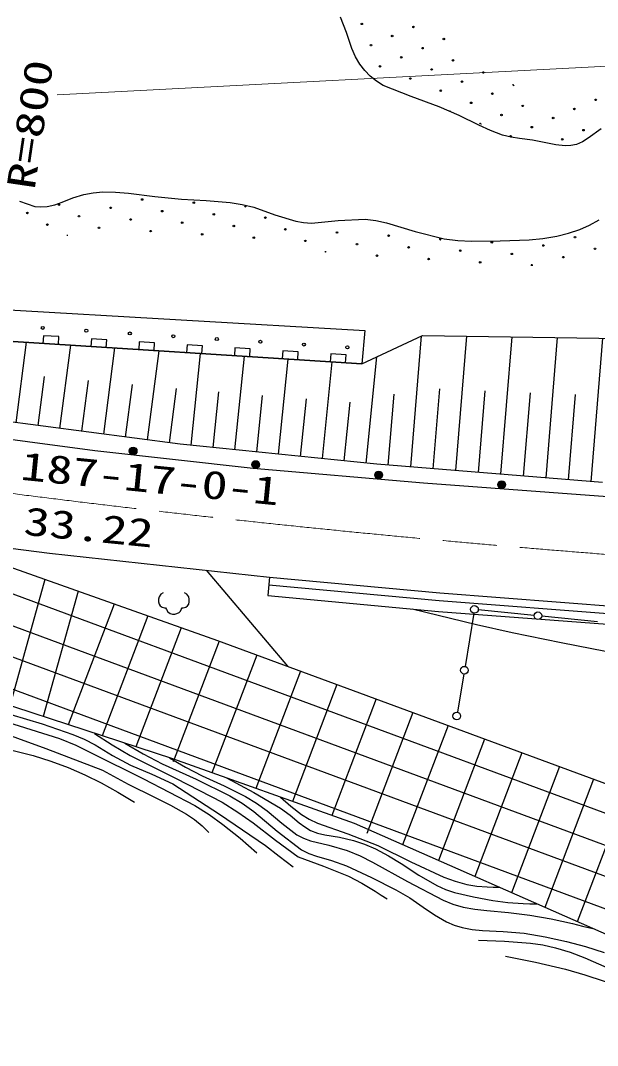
# Model space of a CAD drawing. Units: millimetres, scale not verified. Extents: x 40000 to 680000, y 20000 to 380000.
# Drawn here: x 290038 to 327464, y 252404 to 318891 of the extents above; entities that cross this region are included whole.
import ezdxf
from ezdxf.enums import TextEntityAlignment as Align

# ---------------------------------------------------------------- set-up
doc = ezdxf.new("R2010")
doc.units = ezdxf.units.MM
doc.header["$LTSCALE"] = 1000
doc.linetypes.add('CHAIN', pattern=[18.5, 12, -1.5, 3.5, -1.5])
for name, color, linetype, lineweight in [('M-BGD', 7, 'Continuous', 25), ('M-BGD-HTXT', 7, 'Continuous', 13), ('M-BMK', 2, 'CHAIN', 13)]:
    doc.layers.add(name, color=color, linetype=linetype, lineweight=lineweight)
doc.styles.add('ＭＳ ゴシック', font='')
doc.styles.get('ＭＳ ゴシック').set_extended_font_data('MS Gothic')

# ---------------------------------------------------------------- blocks, each defined once
blk = doc.blocks.new('BUHIN33')
at = {"color": 7, "linetype": 'Continuous', "lineweight": 25}
blk.add_lwpolyline([(476, -152), (628, 325), (-325, 628), (-476, 152)], dxfattribs=at)
blk = doc.blocks.new('BUHIN84')
at = {"color": 7, "linetype": 'Continuous', "lineweight": 25}
for radius in [249, 220, 191, 161, 132, 97.5, 67.5, 38.8, 7.5]:
    blk.add_circle((80, 235), radius, dxfattribs=at)
blk = doc.blocks.new('BUHIN85')
at = {"color": 7, "linetype": 'Continuous', "lineweight": 25}
for radius in [249, 220, 191, 161, 132, 97.5, 67.5, 38.8, 7.5]:
    blk.add_circle((78, 236), radius, dxfattribs=at)

msp = doc.modelspace()

# ---------------------------------------------------------------- linework, layer by layer
at = {"layer": 'M-BGD'}
for p, q in [((287523, 300224), (312367, 298790)), ((312367, 298790), (312177, 296629)), ((312177, 296629), (287337, 298214)), ((287337, 298214), (312177, 296629)), ((289756, 292797), (290435, 298016)), ((312177, 296629), (316105, 298464)), ((315352, 289936), (316049, 298438)), ((316105, 298464), (350106, 297958)), ((318277, 289696), (318992, 298421)), ((321202, 289457), (321933, 298378)), ((324126, 289217), (324874, 298334)), ((327051, 288977), (327814, 298290)), ((292596, 292428), (293299, 297833)), ((295436, 292058), (296164, 297650)), ((298276, 291688), (299028, 297468)), ((301114, 291339), (301719, 297296)), ((303948, 291051), (304564, 297115)), ((306782, 290763), (307408, 296933)), ((309616, 290476), (310253, 296752)), ((312450, 290188), (313150, 297084)), ((291176, 292612), (291591, 295800)), ((294016, 292243), (294445, 295542)), ((296856, 291873), (297300, 295285)), ((299695, 291503), (300154, 295027)), ((302531, 291195), (302897, 294801)), ((305365, 290907), (305738, 294577)), ((313890, 290056), (314267, 294656)), ((316815, 289816), (317239, 294992)), ((319739, 289577), (320173, 294870)), ((322664, 289337), (323108, 294748)), ((325589, 289097), (326042, 294626)), ((308199, 290619), (308578, 294353)), ((311033, 290332), (311419, 294129)), ((300405, 291411), (286206, 293260)), ((313159, 290116), (300405, 291411)), ((327782, 288917), (313159, 290116)), ((282888, 285486), (291913, 284337)), ((285414, 284828), (302819, 278669)), ((282559, 284280), (346997, 260421)), ((291913, 284337), (306197, 282783)), ((291617, 282633), (289341, 274444)), ((302085, 283231), (307347, 277000)), ((306197, 282783), (306086, 281589)), ((306197, 282783), (317241, 281761)), ((282039, 282406), (346347, 258595)), ((306151, 282286), (317199, 281263)), ((293770, 281871), (291509, 273737)), ((306086, 281589), (317140, 280565)), ((317199, 281263), (335757, 279843)), ((317241, 281761), (335791, 280342)), ((296115, 281042), (293133, 273208)), ((315444, 280722), (319610, 279709)), ((323350, 280304), (319734, 280667)), ((345706, 256797), (281526, 280561)), ((298299, 280269), (295338, 272489)), ((317140, 280565), (335709, 279145)), ((319444, 280446), (318872, 276996)), ((327464, 279890), (323848, 280254)), ((300466, 279502), (297525, 271775)), ((319610, 279709), (321924, 279199)), ((280999, 278665), (345048, 254950)), ((302914, 278634), (299932, 270800)), ((302819, 278669), (344581, 263279)), ((321924, 279199), (325098, 278539)), ((299922, 270994), (278449, 277996)), ((325098, 278539), (330496, 277482)), ((305359, 277733), (302452, 270095)), ((308194, 276688), (305299, 269084)), ((318790, 276503), (318378, 274022)), ((310557, 275817), (307673, 268241)), ((313100, 274880), (310227, 267333)), ((315489, 274000), (312508, 266166)), ((317767, 273160), (314825, 265431)), ((320143, 272285), (317144, 264408)), ((322560, 271394), (319505, 263367)), ((311699, 266811), (299922, 270994)), ((324996, 270496), (321883, 262317)), ((327207, 269681), (324042, 261365)), ((329371, 268884), (326154, 260433)), ((335459, 256328), (311699, 266811))]:
    msp.add_line(p, q, dxfattribs=at)
for points in [[(327705, 311859), (326864, 311257), (326488, 311024), (326097, 310852), (325742, 310777), (325376, 310762), (324760, 310829), (324121, 310961), (323258, 311131), (322413, 311237), (321859, 311320), (321305, 311464), (320532, 311749), (319776, 312092), (318502, 312722), (317202, 313299), (315386, 313955), (313563, 314677), (313129, 314948), (312723, 315274), (312373, 315638), (312058, 316054), (311771, 316538), (311527, 317071), (311177, 318121), (310786, 319104)], [(209592, 290614), (218905, 291625), (229781, 292657), (241315, 293534), (246528, 293995), (251831, 294077), (257626, 294122), (268396, 293789), (275874, 293187), (286098, 292157), (294855, 290989), (305135, 289854), (316181, 288912), (336839, 287357), (358330, 286302), (371141, 285625), (381568, 285362), (395470, 285257), (417285, 286007), (431712, 287071), (445133, 288431), (460284, 290547), (479004, 293821), (567439, 309109)], [(289964, 307178), (290968, 306836), (291365, 306806), (291775, 306836), (292264, 306945), (292735, 307112), (293428, 307390), (294135, 307609), (294743, 307719), (295371, 307770), (296198, 307763), (297036, 307695), (298760, 307464), (300480, 307295), (302071, 307222), (303639, 307091), (304411, 306966), (305174, 306783), (306531, 306292), (307888, 305864), (308390, 305780), (308910, 305754), (310648, 305908), (312386, 306000), (313082, 305915), (313782, 305767), (315645, 305215), (317524, 304722), (318403, 304625), (319300, 304586), (321161, 304594), (323024, 304662), (323929, 304755), (324827, 304908), (325576, 305097), (326308, 305344), (326951, 305622), (327565, 305953)], [(299297, 281760), (299142, 281680), (299022, 281500), (298987, 281345), (298987, 281190), (299022, 281030), (299102, 280915), (299217, 280835), (299377, 280800), (299452, 280800), (299517, 280680), (299597, 280540), (299752, 280420), (299907, 280385), (300057, 280385), (300182, 280420), (300337, 280500), (300412, 280580), (300452, 280680), (300517, 280800), (300597, 280800), (300752, 280835), (300867, 280915), (300947, 281030), (300987, 281190), (300987, 281345), (300947, 281500), (300827, 281680), (300672, 281760)], [(275353, 274557), (277201, 274574), (279047, 274532), (280478, 274425), (281916, 274258), (283667, 273993), (285409, 273668), (286705, 273371), (287984, 273016), (291679, 271664), (295355, 270255), (297028, 269356), (298736, 268508), (299776, 267993), (300797, 267420), (301324, 267060), (301812, 266653), (302034, 266440), (302260, 266215)], [(279369, 273742), (281496, 273389), (283611, 272977), (287236, 272127), (290853, 271217), (291995, 270853), (293127, 270429), (294210, 269959), (295266, 269436), (296352, 268827), (297429, 268181)], [(288858, 273477), (292576, 272319), (293622, 271878), (294655, 271377), (298009, 269699), (301336, 267966), (302267, 267383), (303172, 266745), (304284, 265850), (305361, 264910)], [(289411, 273879), (291436, 273260), (293440, 272585), (294173, 272270), (294879, 271902), (296010, 271220), (297176, 270587), (298560, 270010), (299914, 269379), (302936, 267402), (305923, 265376), (306821, 264682), (307729, 263990)], [(294844, 272650), (295980, 271911), (297148, 271223), (300145, 269733), (303117, 268187), (304140, 267546), (305133, 266854), (306578, 265716), (308045, 264639), (309691, 264041), (311315, 263385), (312188, 262928), (313041, 262413), (313429, 262165), (313823, 261909)], [(296810, 272009), (298004, 271318), (299224, 270681), (301431, 269670), (303619, 268602), (304406, 268114), (305164, 267572), (306693, 266317), (308272, 265100), (308739, 264864), (309233, 264682), (310216, 264395), (311177, 264049), (312795, 263307), (314387, 262511), (315287, 261975), (316160, 261385), (316896, 260887), (317676, 260433), (318168, 260214), (318681, 260052), (319331, 259929), (319999, 259865), (321356, 259805), (322708, 259685), (324078, 259446), (325445, 259145), (326680, 258817), (327899, 258431)], [(299692, 271069), (300741, 270455), (301819, 269896), (303239, 269257), (304639, 268562), (305352, 268125), (306043, 267630), (306991, 266822), (307971, 266068), (308388, 265852), (308841, 265687), (310034, 265396), (311219, 265045), (312060, 264699), (312876, 264298), (315141, 263039), (317444, 261828), (318085, 261576), (318742, 261383), (319503, 261241), (320288, 261157), (321688, 261041), (323077, 260866), (324463, 260619), (325836, 260313), (326496, 260153), (327165, 259987)], [(303403, 269758), (305167, 268806), (306912, 267797), (307530, 267354), (308122, 266855), (308472, 266578), (308858, 266350), (309297, 266185), (309774, 266072), (310721, 265916), (311648, 265702), (312358, 265458), (313054, 265155), (313905, 264707), (314730, 264204), (315869, 263461), (317036, 262772), (317600, 262527), (318198, 262334), (319430, 262044), (320670, 261814), (321650, 261685), (322642, 261615), (323079, 261602), (323527, 261592)], [(306905, 268513), (307566, 267925), (308258, 267390), (308764, 267082), (309302, 266826), (311277, 266130), (313218, 265382), (315347, 264323), (317500, 263320), (318229, 263061), (318984, 262858), (319643, 262743), (320317, 262687), (320706, 262673), (321096, 262665)], [(319742, 259241), (321426, 259173), (323109, 259046), (323927, 258924), (324734, 258742), (325699, 258449), (326649, 258098), (330721, 256306), (334777, 254456), (335700, 253952), (336592, 253397), (337266, 252916), (337929, 252404)], [(321497, 258209), (323444, 257810), (325380, 257353), (326649, 256994), (327899, 256578), (329138, 256094), (330363, 255551), (331529, 254984), (332693, 254391)]]:
    msp.add_lwpolyline(points, dxfattribs=at)
for centre, radius in [((312177, 318671), 49.8), ((315526, 318474), 49.8), ((314147, 317883), 49.8), ((312768, 317292), 49.8), ((316117, 317095), 49.8), ((317495, 317686), 49.8), ((314738, 316504), 49.8), ((313359, 315913), 49.8), ((318086, 316307), 49.8), ((315329, 315126), 49.8), ((316707, 315716), 49.8), ((320056, 315519), 49.8), ((318677, 314929), 49.8), ((317298, 314338), 49.8), ((320647, 314141), 49.8), ((319268, 313550), 49.8), ((322616, 313353), 49.8), ((325965, 313156), 49.8), ((327343, 313747), 49.8), ((321237, 312762), 49.8), ((324586, 312565), 49.8), ((323207, 311974), 49.8), ((326555, 311777), 49.8), ((321828, 311383), 49.8), ((325177, 311186), 49.8), ((297932, 307280), 49.8), ((292534, 306949), 49.8), ((295881, 306737), 49.8), ((299229, 306526), 49.8), ((301279, 307069), 49.8), ((290483, 306406), 49.8), ((293830, 306195), 49.8), ((297178, 305983), 49.8), ((302576, 306315), 49.8), ((305924, 306104), 49.8), ((291780, 305652), 49.8), ((295127, 305441), 49.8), ((298475, 305230), 49.8), ((300525, 305772), 49.8), ((303873, 305561), 49.8), ((307220, 305350), 49.8), ((310568, 305139), 49.8), ((301822, 305018), 49.8), ((305170, 304807), 49.8), ((308517, 304596), 49.8), ((313915, 304928), 49.8), ((320610, 304506), 49.8), ((326008, 304837), 49.8), ((311864, 304385), 49.8), ((315212, 304174), 49.8), ((318559, 303963), 49.8), ((323958, 304295), 49.8), ((327305, 304083), 49.8), ((313161, 303631), 49.8), ((316509, 303420), 49.8), ((319856, 303209), 49.8), ((321907, 303752), 49.8), ((325254, 303541), 49.8), ((291483, 298951), 99.5), ((294306, 298771), 99.5), ((297129, 298591), 99.5), ((299951, 298411), 99.5), ((302774, 298231), 99.5), ((305597, 298051), 99.5), ((308420, 297871), 99.5), ((311242, 297690), 99.5), ((297345, 290965), 249), ((297345, 290965), 220), ((297345, 290965), 191), ((297345, 290965), 161), ((297345, 290965), 132), ((297345, 290965), 97.5), ((297345, 290965), 67.5), ((297345, 290965), 38.8), ((297345, 290965), 7.5), ((319485, 280692), 249), ((323599, 280279), 249), ((318832, 276749), 249), ((318337, 273775), 249)]:
    msp.add_circle(centre, radius, dxfattribs=at)
for centre, start, end in [((322025, 314732), 157.94438, 310.38089), ((317889, 312959), 41.74655, 91.51686), ((319859, 312171), 321.64739, 171.61601), ((304627, 306858), 188.34844, 340.1321), ((293077, 304898), 46.86972, 130.03168), ((317263, 304717), 125.74096, 41.07285), ((309814, 303842), 27.11281, 139.51411), ((323204, 302998), 337.17341, 214.1051)]:
    msp.add_arc(centre, 49.8, start, end, dxfattribs=at)
at = {"layer": 'M-BGD-HTXT'}
msp.add_line((565054, 328168), (292422, 314077), dxfattribs=at)
at = {"layer": 'M-BMK'}
msp.add_arc((390276, 1081842), 800008, 262.48441, 267.85323, dxfattribs=at)

# ---------------------------------------------------------------- block references
at = {"layer": 'M-BGD', "rotation": 14.0046}
for name, p in [('BUHIN33', (291995, 297916)), ('BUHIN33', (295100, 297718)), ('BUHIN33', (298205, 297520)), ('BUHIN33', (301309, 297322)), ('BUHIN33', (304414, 297124)), ('BUHIN33', (307519, 296926)), ('BUHIN33', (310624, 296728)), ('BUHIN84', (305275, 289842)), ('BUHIN84', (313251, 289162)), ('BUHIN85', (321231, 288532))]:
    msp.add_blockref(name, p, dxfattribs=at)

# ---------------------------------------------------------------- texts
at = {"layer": 'M-BGD-HTXT', "style": 'ＭＳ ゴシック', "width": 1.35}
for s, rotation, p in [('R=800', 81.6, (291491, 307773)), ('187-17-0-1', 354.3, (289927, 288560)), ('33.22', 354.3, (290137, 284992))]:
    msp.add_text(s, height=1833, rotation=rotation, dxfattribs=at).set_placement(p, align=Align.BOTTOM_LEFT)

doc.saveas('drawing.dxf')
